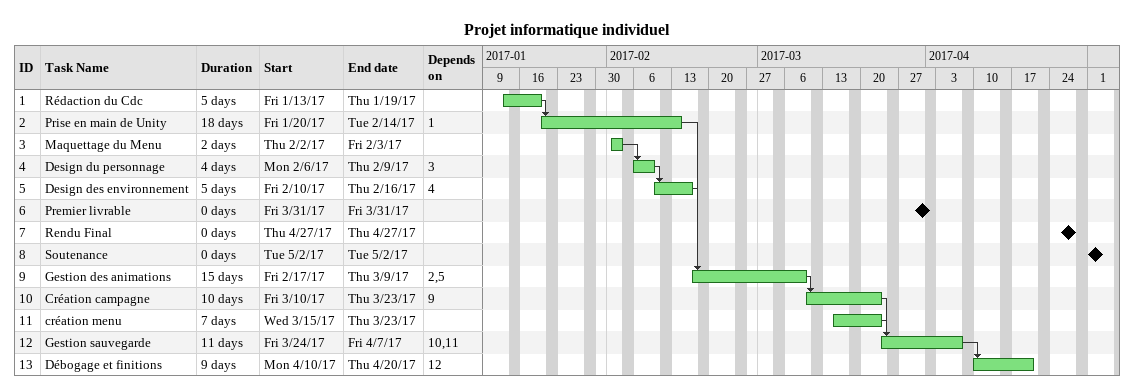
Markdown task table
Projet informatique individuel

| ID | Task | Duration | Start | Finish | Predecessors |
|---|---|---|---|---|---|
| 1 | Rédaction du Cdc | 5d | 2017-01-13 | 2017-01-19 |  |
| 2 | Prise en main de Unity | 18d | 2017-01-20 | 2017-02-14 | 1 |
| 3 | Maquettage du Menu | 2d | 2017-02-02 | 2017-02-03 |  |
| 4 | Design du personnage | 4d | 2017-02-06 | 2017-02-09 | 3 |
| 5 | Design des environnement | 5d | 2017-02-10 | 2017-02-16 | 4 |
| 6 | Premier livrable | 0d | 2017-03-31 | 2017-03-31 |  |
| 7 | Rendu Final | 0d | 2017-04-27 | 2017-04-27 |  |
| 8 | Soutenance | 0d | 2017-05-02 | 2017-05-02 |  |
| 9 | Gestion des animations | 15d | 2017-02-17 | 2017-03-09 | 2, 5 |
| 10 | Création campagne | 10d | 2017-03-10 | 2017-03-23 | 9 |
| 11 | création menu | 7d | 2017-03-15 | 2017-03-23 |  |
| 12 | Gestion sauvegarde | 11d | 2017-03-24 | 2017-04-07 | 10, 11 |
| 13 | Débogage et finitions | 9d | 2017-04-10 | 2017-04-20 | 12 |
